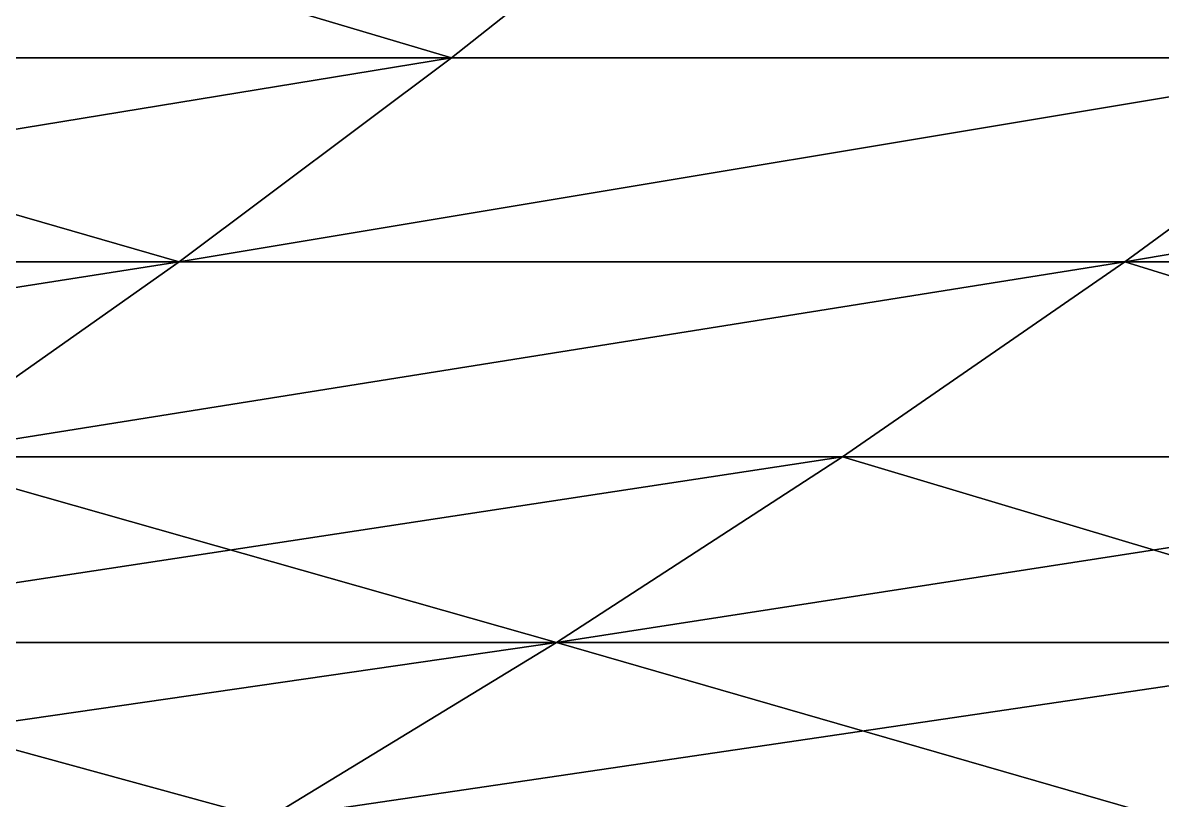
# Model space of a CAD drawing. Header units: millimetres. Extents: x -3250 to 8000, y -3250 to 3250.
# Drawn here: x 6878.9 to 6933.4, y -728.3 to -691.1 of the extents above; entities that cross this region are included whole.
import ezdxf

# ---------------------------------------------------------------- set-up
doc = ezdxf.new("R2010")
doc.units = ezdxf.units.MM
doc.header["$MEASUREMENT"] = 0
doc.layers.add('MESH_3D', color=2, linetype='CONTINUOUS')

msp = doc.modelspace()

# ---------------------------------------------------------------- linework, layer by layer
at = {"layer": 'MESH_3D'}
for points in [[(6865.116, -682.633, 1683.853), (6899.387, -692.82, 1747.28), (6852.545, -692.82, 1695.516)], [(6912.245, -682.633, 24964.067), (6865.116, -682.633, 25016.147), (6852.545, -692.82, 25004.484)], [(6912.245, -682.633, 24964.067), (6852.545, -692.82, 25004.484), (6899.387, -692.82, 24952.72)], [(6865.116, -682.633, 1683.853), (6912.245, -682.633, 1735.933), (6899.387, -692.82, 1747.28)], [(6912.245, -682.633, 1735.933), (6944.924, -692.82, 1800.195), (6899.387, -692.82, 1747.28)], [(6944.924, -692.82, 24899.805), (6912.245, -682.633, 24964.067), (6899.387, -692.82, 24952.72)], [(6912.245, -682.633, 1735.933), (6958.061, -682.633, 1789.172), (6944.924, -692.82, 1800.195)], [(6958.061, -682.633, 24910.828), (6912.245, -682.633, 24964.067), (6944.924, -692.82, 24899.805)], [(6852.545, -692.82, 1695.516), (6886.344, -702.577, 1758.791), (6839.792, -702.577, 1707.349)], [(6899.387, -692.82, 24952.72), (6839.792, -702.577, 24992.651), (6886.344, -702.577, 24941.209)], [(6899.387, -692.82, 24952.72), (6852.545, -692.82, 25004.484), (6839.792, -702.577, 24992.651)], [(6852.545, -692.82, 1695.516), (6899.387, -692.82, 1747.28), (6886.344, -702.577, 1758.791)], [(6886.344, -702.577, 1758.791), (6944.924, -692.82, 1800.195), (6931.598, -702.577, 1811.377)], [(6899.387, -692.82, 1747.28), (6944.924, -692.82, 1800.195), (6886.344, -702.577, 1758.791)], [(6944.924, -692.82, 24899.805), (6886.344, -702.577, 24941.209), (6931.598, -702.577, 24888.623)], [(6944.924, -692.82, 24899.805), (6899.387, -692.82, 24952.72), (6886.344, -702.577, 24941.209)], [(6944.924, -692.82, 1800.195), (6975.527, -702.577, 1865.075), (6931.598, -702.577, 1811.377)], [(6989.128, -692.82, 24845.771), (6944.924, -692.82, 24899.805), (6931.598, -702.577, 24888.623)], [(6989.128, -692.82, 24845.771), (6931.598, -702.577, 24888.623), (6975.527, -702.577, 24834.925)], [(6826.865, -711.897, 1719.344), (6886.344, -702.577, 1758.791), (6873.121, -711.897, 1770.459)], [(6839.792, -702.577, 1707.349), (6886.344, -702.577, 1758.791), (6826.865, -711.897, 1719.344)], [(6886.344, -702.577, 24941.209), (6839.792, -702.577, 24992.651), (6873.121, -711.897, 24929.541)], [(6873.121, -711.897, 1770.459), (6931.598, -702.577, 1811.377), (6918.089, -711.897, 1822.712)], [(6886.344, -702.577, 1758.791), (6931.598, -702.577, 1811.377), (6873.121, -711.897, 1770.459)], [(6931.598, -702.577, 24888.623), (6886.344, -702.577, 24941.209), (6873.121, -711.897, 24929.541)], [(6931.598, -702.577, 24888.623), (6873.121, -711.897, 24929.541), (6918.089, -711.897, 24877.288)], [(6931.598, -702.577, 1811.377), (6961.739, -711.897, 1876.07), (6918.089, -711.897, 1822.712)], [(6961.739, -711.897, 24823.93), (6931.598, -702.577, 24888.623), (6918.089, -711.897, 24877.288)], [(6931.598, -702.577, 1811.377), (6975.527, -702.577, 1865.075), (6961.739, -711.897, 1876.07)], [(6975.527, -702.577, 24834.925), (6931.598, -702.577, 24888.623), (6961.739, -711.897, 24823.93)], [(6859.729, -720.775, 1782.278), (6918.089, -711.897, 1822.712), (6904.406, -720.775, 1834.194)], [(6873.121, -711.897, 1770.459), (6918.089, -711.897, 1822.712), (6859.729, -720.775, 1782.278)], [(6904.406, -720.775, 24865.806), (6873.121, -711.897, 24929.541), (6859.729, -720.775, 24917.722)], [(6918.089, -711.897, 24877.288), (6873.121, -711.897, 24929.541), (6904.406, -720.775, 24865.806)], [(6918.089, -711.897, 1822.712), (6947.775, -720.775, 1887.207), (6904.406, -720.775, 1834.194)], [(6961.739, -711.897, 24823.93), (6904.406, -720.775, 24865.806), (6947.775, -720.775, 24812.793)], [(6961.739, -711.897, 24823.93), (6918.089, -711.897, 24877.288), (6904.406, -720.775, 24865.806)], [(6918.089, -711.897, 1822.712), (6961.739, -711.897, 1876.07), (6947.775, -720.775, 1887.207)], [(6859.729, -720.775, 1782.278), (6890.558, -729.205, 1845.814), (6846.175, -729.205, 1794.24)], [(6904.406, -720.775, 24865.806), (6846.175, -729.205, 24905.76), (6890.558, -729.205, 24854.186)], [(6904.406, -720.775, 24865.806), (6859.729, -720.775, 24917.722), (6846.175, -729.205, 24905.76)], [(6859.729, -720.775, 1782.278), (6904.406, -720.775, 1834.194), (6890.558, -729.205, 1845.814)], [(6904.406, -720.775, 1834.194), (6933.641, -729.205, 1898.478), (6890.558, -729.205, 1845.814)], [(6947.775, -720.775, 24812.793), (6904.406, -720.775, 24865.806), (6890.558, -729.205, 24854.186)], [(6947.775, -720.775, 24812.793), (6890.558, -729.205, 24854.186), (6933.641, -729.205, 24801.522)], [(6904.406, -720.775, 1834.194), (6947.775, -720.775, 1887.207), (6933.641, -729.205, 1898.478)]]:
    msp.add_3dface(points, dxfattribs=at)

doc.saveas('drawing.dxf')
